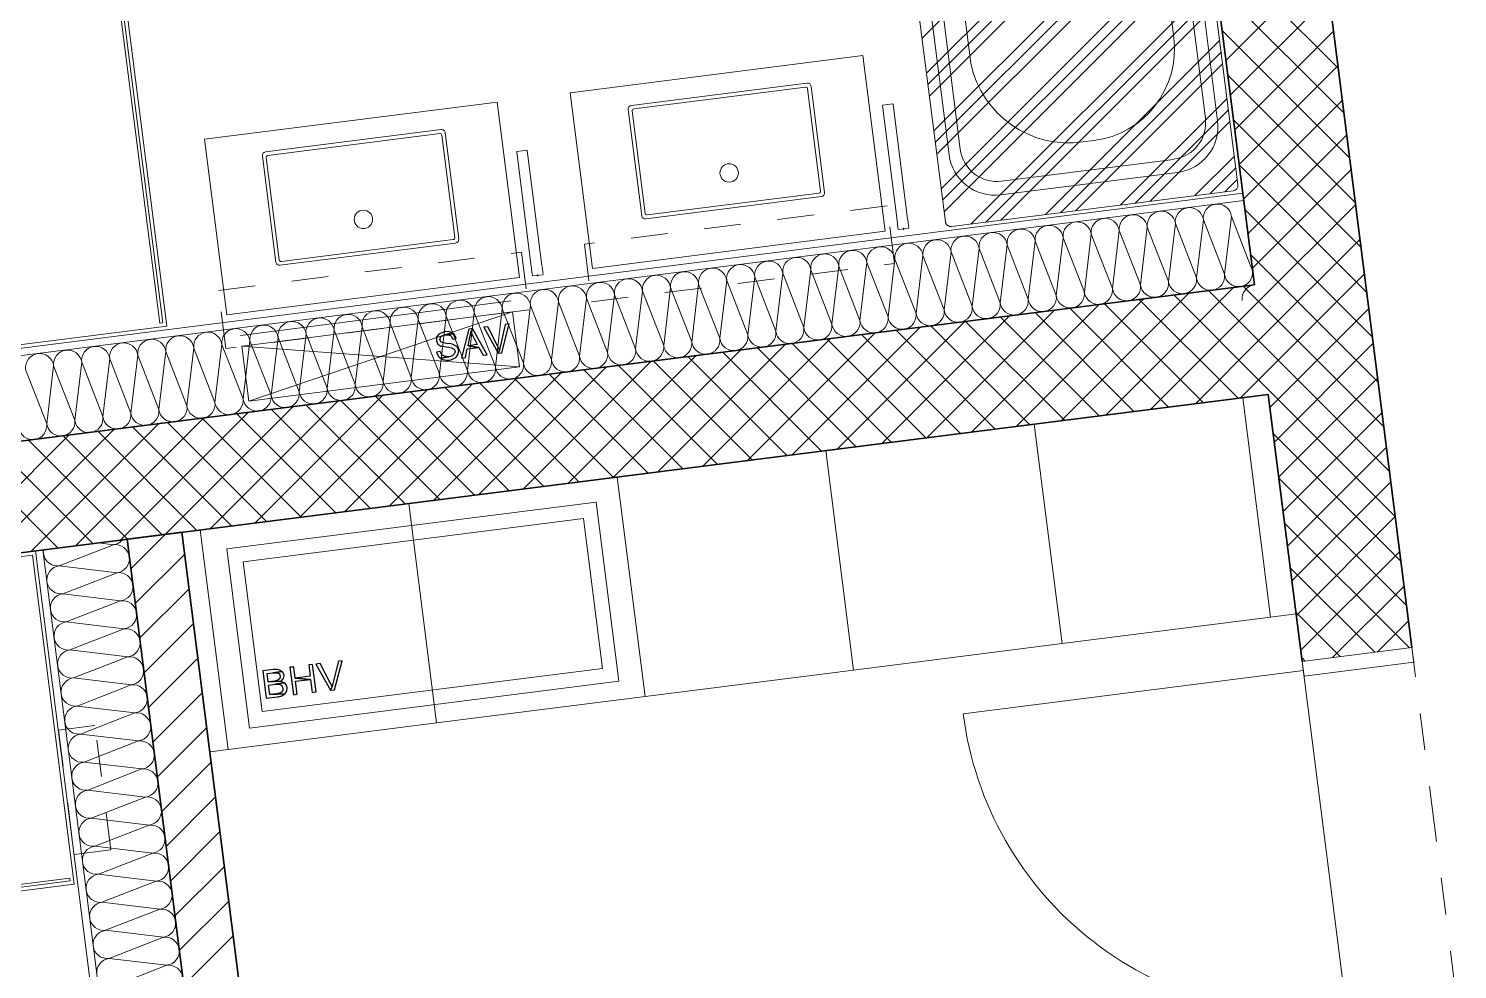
# Model space of a CAD drawing. Header units: metres. Extents: x 2713679.5 to 2713747.3, y 1226017.1 to 1226104.2.
# Drawn here: x 2713731.065 to 2713734.94, y 1226041.399 to 1226043.951 of the extents above; entities that cross this region are included whole.
import ezdxf

# ---------------------------------------------------------------- set-up
doc = ezdxf.new("R2010")
doc.units = ezdxf.units.M
doc.header["$MEASUREMENT"] = 0
doc.linetypes.add('Strich 2', pattern=[0.141111, 0.070556, -0.070556])
doc.linetypes.add('Strichpunkt 3_1_1mm Achsen', pattern=[0.25, 0.15, -0.05, 0, -0.05])
doc.layers.add('haustechnik', color=7, linetype='Continuous', true_color=0x0332dd)
doc.layers.add('texte', color=7, linetype='Continuous', true_color=0x000000)
doc.layers.add('plangrafiken', color=251, linetype='Continuous')
doc.layers.add('waende_stuetzen', color=250, linetype='Continuous')

msp = doc.modelspace()

# ---------------------------------------------------------------- linework, layer by layer
at = {"layer": 'haustechnik', "color": 152, "linetype": 'Continuous', "lineweight": 13, "true_color": 0x0365dd}
for p, q in [((2713731.6399, 1226043.1192), (2713732.374, 1226043.2124)), ((2713731.6437, 1226043.0895), (2713732.3778, 1226043.1826)), ((2713732.3778, 1226043.1826), (2713731.6625, 1226042.9407)), ((2713732.3778, 1226043.1826), (2713732.3966, 1226043.0338)), ((2713731.6437, 1226043.0895), (2713732.3966, 1226043.0338)), ((2713731.6625, 1226042.9407), (2713731.6437, 1226043.0895)), ((2713732.3966, 1226043.0338), (2713731.6625, 1226042.9407))]:
    msp.add_line(p, q, dxfattribs=at)
at = {"layer": 'haustechnik', "color": 1, "linetype": 'Continuous', "lineweight": 13}
for p, q in [((2713732.6045, 1226042.6671), (2713731.6025, 1226042.5399)), ((2713732.6662, 1226042.181), (2713732.6045, 1226042.6671)), ((2713732.5698, 1226042.6224), (2713731.6472, 1226042.5053)), ((2713732.6214, 1226042.2156), (2713732.5698, 1226042.6224)), ((2713731.6025, 1226042.5399), (2713731.6642, 1226042.0538)), ((2713731.6472, 1226042.5053), (2713731.6988, 1226042.0985)), ((2713731.6988, 1226042.0985), (2713732.6214, 1226042.2156)), ((2713731.6642, 1226042.0538), (2713732.6662, 1226042.181))]:
    msp.add_line(p, q, dxfattribs=at)
at = {"layer": 'plangrafiken', "color": 7, "linetype": 'Continuous', "lineweight": 13}
for p, q in [((2713734.1221, 1226045.284), (2713734.3449, 1226043.528)), ((2713733.5513, 1226043.4273), (2713733.3285, 1226045.1826)), ((2713734.1116, 1226045.1044), (2713734.2897, 1226043.701)), ((2713734.2565, 1226043.7083), (2713734.0815, 1226045.0873)), ((2713733.5616, 1226043.6086), (2713733.3835, 1226045.012)), ((2713733.4169, 1226045.0029), (2713733.5919, 1226043.624)), ((2713731.4401, 1226043.1443), (2713731.2135, 1226044.93)), ((2713734.06, 1226044.7999), (2713734.1708, 1226043.9269)), ((2713733.6202, 1226043.857), (2713733.5095, 1226044.73)), ((2713731.309, 1226044.0349), (2713731.421, 1226043.1519)), ((2713731.429, 1226043.1529), (2713731.3169, 1226044.0359)), ((2713732.5342, 1226043.777), (2713733.3278, 1226043.8778)), ((2713733.3278, 1226043.8778), (2713733.3882, 1226043.4016)), ((2713732.6998, 1226043.7426), (2713733.176, 1226043.8031)), ((2713732.706, 1226043.7333), (2713733.1723, 1226043.7925)), ((2713733.1779, 1226043.7882), (2713733.2131, 1226043.5104)), ((2713733.1872, 1226043.7944), (2713733.2237, 1226043.5067)), ((2713731.5421, 1226043.6512), (2713732.3358, 1226043.7519)), ((2713732.3358, 1226043.7519), (2713732.3962, 1226043.2757)), ((2713732.5946, 1226043.3009), (2713732.5342, 1226043.777)), ((2713733.3807, 1226043.7434), (2713733.3816, 1226043.7435)), ((2713733.3816, 1226043.7435), (2713733.4085, 1226043.7469)), ((2713733.4085, 1226043.7469), (2713733.4094, 1226043.747)), ((2713733.4095, 1226043.7461), (2713733.4491, 1226043.4343)), ((2713732.7277, 1226043.4438), (2713732.6912, 1226043.7315)), ((2713732.737, 1226043.45), (2713732.7017, 1226043.7277)), ((2713733.4203, 1226043.4306), (2713733.3808, 1226043.7424)), ((2713731.7078, 1226043.6167), (2713732.184, 1226043.6772)), ((2713731.714, 1226043.6074), (2713732.1803, 1226043.6666)), ((2713732.1951, 1226043.6685), (2713732.2317, 1226043.3808)), ((2713731.6026, 1226043.175), (2713731.5421, 1226043.6512)), ((2713732.1859, 1226043.6623), (2713732.2211, 1226043.3845)), ((2713733.9543, 1226043.6474), (2713733.9245, 1226043.6436)), ((2713731.7356, 1226043.3179), (2713731.6991, 1226043.6056)), ((2713731.7449, 1226043.3241), (2713731.7097, 1226043.6019)), ((2713732.3886, 1226043.6175), (2713732.3895, 1226043.6176)), ((2713732.4283, 1226043.3047), (2713732.3887, 1226043.6165)), ((2713732.3895, 1226043.6176), (2713732.4164, 1226043.621)), ((2713732.4174, 1226043.6211), (2713732.4175, 1226043.6202)), ((2713732.4175, 1226043.6202), (2713732.4571, 1226043.3084)), ((2713733.7037, 1226043.5374), (2713734.1699, 1226043.5965)), ((2713734.1814, 1226043.5612), (2713733.7013, 1226043.5003)), ((2713734.3319, 1226043.5113), (2713733.5681, 1226043.4143)), ((2713733.215, 1226043.4955), (2713732.7389, 1226043.4351)), ((2713733.2088, 1226043.5048), (2713732.7426, 1226043.4456)), ((2713733.4491, 1226043.4343), (2713733.4491, 1226043.434)), ((2713733.4492, 1226043.4332), (2713733.4494, 1226043.4318)), ((2713733.3882, 1226043.4016), (2713732.5946, 1226043.3009)), ((2713733.4204, 1226043.4304), (2713733.4203, 1226043.4306)), ((2713733.4207, 1226043.4281), (2713733.4205, 1226043.4296)), ((2713733.4212, 1226043.4237), (2713733.4207, 1226043.4281)), ((2713733.4228, 1226043.4115), (2713733.4212, 1226043.4237)), ((2713733.4234, 1226043.4065), (2713733.4228, 1226043.4115)), ((2713733.4235, 1226043.4061), (2713733.4234, 1226043.4065)), ((2713733.4513, 1226043.4096), (2713733.4244, 1226043.4062)), ((2713733.4354, 1226043.4076), (2713733.4403, 1226043.4082)), ((2713733.4382, 1226043.4054), (2713733.4375, 1226043.4104)), ((2713733.4494, 1226043.4318), (2713733.4522, 1226043.4102)), ((2713733.4522, 1226043.4102), (2713733.4522, 1226043.4097)), ((2713732.223, 1226043.3696), (2713731.7468, 1226043.3092)), ((2713732.2168, 1226043.3789), (2713731.7505, 1226043.3197)), ((2713732.4283, 1226043.3045), (2713732.4283, 1226043.3047)), ((2713732.4286, 1226043.3022), (2713732.4284, 1226043.3037)), ((2713732.4292, 1226043.2978), (2713732.4286, 1226043.3022)), ((2713732.4307, 1226043.2856), (2713732.4292, 1226043.2978)), ((2713732.4314, 1226043.2806), (2713732.4307, 1226043.2856)), ((2713732.4314, 1226043.2802), (2713732.4314, 1226043.2806)), ((2713732.4592, 1226043.2837), (2713732.4324, 1226043.2803)), ((2713732.4433, 1226043.2817), (2713732.4483, 1226043.2823)), ((2713732.4461, 1226043.2795), (2713732.4455, 1226043.2845)), ((2713732.4571, 1226043.3084), (2713732.4571, 1226043.3081)), ((2713732.4572, 1226043.3073), (2713732.4574, 1226043.3059)), ((2713732.4574, 1226043.3059), (2713732.4601, 1226043.2843)), ((2713732.4601, 1226043.2843), (2713732.4602, 1226043.2838)), ((2713732.3962, 1226043.2757), (2713731.6026, 1226043.175)), ((2713730.5473, 1226043.031), (2713731.4401, 1226043.1443)), ((2713731.421, 1226043.1519), (2713731.429, 1226043.1529)), ((2713734.3578, 1226042.9501), (2713733.7923, 1226042.8783)), ((2713734.4272, 1226042.9589), (2713734.3578, 1226042.9501)), ((2713734.4333, 1226042.3548), (2713734.3578, 1226042.9501)), ((2713734.5028, 1226042.3636), (2713734.4272, 1226042.9589)), ((2713733.7923, 1226042.8783), (2713733.2269, 1226042.8065)), ((2713733.8679, 1226042.2831), (2713733.7923, 1226042.8783)), ((2713733.2269, 1226042.8065), (2713732.6614, 1226042.7348)), ((2713733.2269, 1226042.8065), (2713733.3024, 1226042.2113)), ((2713732.6614, 1226042.7348), (2713732.0959, 1226042.663)), ((2713732.7369, 1226042.1395), (2713732.6614, 1226042.7348)), ((2713732.0959, 1226042.663), (2713731.5305, 1226042.5913)), ((2713732.1715, 1226042.0678), (2713732.0959, 1226042.663)), ((2713731.5305, 1226042.5913), (2713731.4809, 1226042.585)), ((2713731.4809, 1226042.585), (2713731.5564, 1226041.9897)), ((2713731.5305, 1226042.5913), (2713731.606, 1226041.996)), ((2713729.2897, 1226042.2968), (2713731.0754, 1226042.5234)), ((2713731.0754, 1226042.5234), (2713731.1887, 1226041.6306)), ((2713733.8679, 1226042.2831), (2713734.4333, 1226042.3548)), ((2713734.4333, 1226042.3548), (2713734.5028, 1226042.3636)), ((2713733.3024, 1226042.2113), (2713733.8679, 1226042.2831)), ((2713732.7369, 1226042.1395), (2713733.3024, 1226042.2113)), ((2713732.1715, 1226042.0678), (2713732.7369, 1226042.1395)), ((2713731.606, 1226041.996), (2713732.1715, 1226042.0678)), ((2713731.5564, 1226041.9897), (2713731.606, 1226041.996)), ((2713731.1887, 1226041.6306), (2713729.403, 1226041.404)), ((2713731.1765, 1226041.6472), (2713730.2936, 1226041.5351)), ((2713730.2946, 1226041.5272), (2713731.1775, 1226041.6392)), ((2713731.1775, 1226041.6392), (2713731.1765, 1226041.6472))]:
    msp.add_line(p, q, dxfattribs=at)
at = {"layer": 'plangrafiken', "color": 255, "linetype": 'Continuous', "lineweight": 13}
for p, q in [((2713733.4882, 1226043.9248), (2713734.2038, 1226044.6404)), ((2713733.5001, 1226043.8307), (2713734.2157, 1226044.5463)), ((2713733.5041, 1226043.7993), (2713734.2197, 1226044.5149)), ((2713733.5081, 1226043.7679), (2713734.2237, 1226044.4835)), ((2713733.52, 1226043.6738), (2713734.2356, 1226044.3894)), ((2713733.524, 1226043.6424), (2713734.2396, 1226044.358)), ((2713733.528, 1226043.611), (2713734.2436, 1226044.3266)), ((2713733.5399, 1226043.5169), (2713734.2555, 1226044.2325)), ((2713733.5439, 1226043.4855), (2713734.2595, 1226044.2012)), ((2713733.5479, 1226043.4542), (2713734.2635, 1226044.1698)), ((2713733.6208, 1226043.421), (2713734.2754, 1226044.0757)), ((2713733.6613, 1226043.4262), (2713734.2794, 1226044.0443)), ((2713733.7018, 1226043.4313), (2713734.2834, 1226044.0129)), ((2713733.8233, 1226043.4467), (2713734.2953, 1226043.9188)), ((2713733.8638, 1226043.4519), (2713734.2993, 1226043.8874)), ((2713733.9043, 1226043.457), (2713734.3033, 1226043.856)), ((2713734.0257, 1226043.4724), (2713734.3152, 1226043.7619)), ((2713734.0662, 1226043.4775), (2713734.3192, 1226043.7305)), ((2713734.1067, 1226043.4827), (2713734.3232, 1226043.6992)), ((2713734.2282, 1226043.4981), (2713734.3352, 1226043.605)), ((2713734.2687, 1226043.5032), (2713734.3391, 1226043.5737)), ((2713734.3092, 1226043.5084), (2713734.3431, 1226043.5423))]:
    msp.add_line(p, q, dxfattribs=at)
at = {"layer": 'plangrafiken', "color": 7, "linetype": 'Strich 2', "lineweight": 13}
for p, q in [((2713733.3936, 1226043.4708), (2713732.5722, 1226043.3666)), ((2713733.4135, 1226043.3141), (2713733.3936, 1226043.4708)), ((2713732.5722, 1226043.3666), (2713732.592, 1226043.2098)), ((2713731.5801, 1226043.2407), (2713732.4015, 1226043.3449)), ((2713732.4015, 1226043.3449), (2713732.4214, 1226043.1882)), ((2713732.592, 1226043.2098), (2713733.4135, 1226043.3141)), ((2713731.6, 1226043.0839), (2713731.5801, 1226043.2407)), ((2713732.4214, 1226043.1882), (2713731.6, 1226043.0839)), ((2713731.2449, 1226042.0611), (2713731.1457, 1226042.0485)), ((2713731.1457, 1226042.0485), (2713731.1886, 1226041.7112)), ((2713731.2878, 1226041.7238), (2713731.2449, 1226042.0611)), ((2713731.1886, 1226041.7112), (2713731.2878, 1226041.7238))]:
    msp.add_line(p, q, dxfattribs=at)
at = {"layer": 'plangrafiken', "color": 7, "linetype": 'Continuous', "lineweight": 13}
for centre in [(2713732.965, 1226043.5596), (2713731.9729, 1226043.4337)]:
    msp.add_circle(centre, 0.025, dxfattribs=at)
for centre, radius, start, end in [((2713733.9228, 1226043.8954), 0.25, 277.2326, 7.2326), ((2713733.8868, 1226043.9134), 0.2724, 191.9458, 277.972), ((2713733.1729, 1226043.7876), 0.005, 7.2326, 97.2326), ((2713733.1773, 1226043.7931), 0.01, 7.2326, 97.2326), ((2713732.7011, 1226043.7327), 0.01, 97.2326, 187.2326), ((2713732.7067, 1226043.7284), 0.005, 97.2326, 187.2326), ((2713734.1573, 1226043.6958), 0.1, 277.2326, 7.2326), ((2713732.1809, 1226043.6617), 0.005, 7.2326, 97.2326), ((2713732.1852, 1226043.6672), 0.01, 7.2326, 97.2326), ((2713734.1657, 1226043.6852), 0.125, 277.2326, 7.2326), ((2713731.709, 1226043.6068), 0.01, 97.2326, 187.2326), ((2713731.7146, 1226043.6025), 0.005, 97.2326, 187.2326), ((2713733.6856, 1226043.6243), 0.125, 187.2326, 277.2326), ((2713733.6911, 1226043.6366), 0.1, 187.2326, 277.2326), ((2713734.3301, 1226043.5261), 0.015, 277.2326, 7.2326), ((2713733.2082, 1226043.5098), 0.005, 277.2326, 7.2326), ((2713733.2138, 1226043.5054), 0.01, 277.2326, 7.2326), ((2713732.7376, 1226043.445), 0.01, 187.2326, 277.2326), ((2713732.7419, 1226043.4506), 0.005, 187.2326, 277.2326), ((2713733.5662, 1226043.4292), 0.015, 187.2325, 277.2326), ((2713732.2161, 1226043.3839), 0.005, 277.2326, 7.2326), ((2713732.2217, 1226043.3796), 0.01, 277.2326, 7.2326), ((2713731.7456, 1226043.3191), 0.01, 187.2326, 277.2326), ((2713731.7499, 1226043.3247), 0.005, 187.2326, 277.2326)]:
    msp.add_arc(centre, radius, start, end, dxfattribs=at)
at = {"layer": 'texte'}
for points in [[(2713732.1942, 1226043.1288), (2713732.1898, 1226043.1281), (2713732.181, 1226043.1245), (2713732.1788, 1226043.123), (2713732.1722, 1226043.1164), (2713732.1715, 1226043.1142), (2713732.1708, 1226043.1055), (2713732.1708, 1226043.1047), (2713732.1744, 1226043.0967), (2713732.1752, 1226043.0952), (2713732.1832, 1226043.0901), (2713732.1876, 1226043.0894), (2713732.1978, 1226043.0879), (2713732.2037, 1226043.0872), (2713732.2117, 1226043.0857), (2713732.219, 1226043.0821), (2713732.2219, 1226043.0762), (2713732.2205, 1226043.0697), (2713732.2146, 1226043.0645), (2713732.2146, 1226043.0638), (2713732.2051, 1226043.0609), (2713732.181, 1226043.0572), (2713732.189, 1226043.0536), (2713732.1964, 1226043.0521), (2713732.2066, 1226043.0521), (2713732.2124, 1226043.0536), (2713732.2205, 1226043.0572), (2713732.2234, 1226043.0594), (2713732.2292, 1226043.0667), (2713732.23, 1226043.0689), (2713732.2314, 1226043.0784), (2713732.2307, 1226043.0799), (2713732.227, 1226043.0887), (2713732.2248, 1226043.0901), (2713732.2161, 1226043.0945), (2713732.211, 1226043.096), (2713732.1993, 1226043.0974), (2713732.1905, 1226043.0989), (2713732.1839, 1226043.1011), (2713732.1803, 1226043.1069), (2713732.1832, 1226043.1157), (2713732.1861, 1226043.1179), (2713732.1956, 1226043.1208), (2713732.2175, 1226043.1237), (2713732.2095, 1226043.1281), (2713732.2044, 1226043.1296)], [(2713732.2175, 1226043.1237), (2713732.1956, 1226043.1208), (2713732.2007, 1226043.1208), (2713732.2095, 1226043.1186), (2713732.211, 1226043.1172), (2713732.2153, 1226043.1084), (2713732.2248, 1226043.1106), (2713732.2241, 1226043.1135), (2713732.2197, 1226043.1215)], [(2713732.2687, 1226043.1376), (2713732.2585, 1226043.1362), (2713732.2395, 1226043.058), (2713732.2497, 1226043.0594), (2713732.2548, 1226043.0828), (2713732.2862, 1226043.0865), (2713732.257, 1226043.0908), (2713732.2621, 1226043.1142), (2713732.2636, 1226043.1193), (2713732.2643, 1226043.1288)], [(2713732.2687, 1226043.1376), (2713732.2643, 1226043.1288), (2713732.2672, 1226043.1237), (2713732.2716, 1226043.1142), (2713732.2818, 1226043.0945), (2713732.257, 1226043.0908), (2713732.2862, 1226043.0865), (2713732.2979, 1226043.0653), (2713732.3089, 1226043.0667)], [(2713732.3103, 1226043.1427), (2713732.2994, 1226043.1413), (2713732.3381, 1226043.0704), (2713732.3418, 1226043.0792), (2713732.341, 1226043.0821), (2713732.3366, 1226043.0908)], [(2713732.3681, 1226043.15), (2713732.3578, 1226043.1486), (2713732.3447, 1226043.0916), (2713732.344, 1226043.0887), (2713732.3418, 1226043.0792), (2713732.3381, 1226043.0704), (2713732.3483, 1226043.0718)], [(2713732.181, 1226043.0755), (2713732.1715, 1226043.0733), (2713732.173, 1226043.0689), (2713732.1774, 1226043.0609), (2713732.181, 1226043.0572), (2713732.2051, 1226043.0609), (2713732.2029, 1226043.0609), (2713732.1934, 1226043.0623), (2713732.1934, 1226043.0623), (2713732.1854, 1226043.0667), (2713732.1854, 1226043.0667)], [(2713731.9156, 1226042.2363), (2713731.9054, 1226042.2356), (2713731.8908, 1226042.1786), (2713731.89, 1226042.1749), (2713731.8886, 1226042.1654), (2713731.8842, 1226042.1567), (2713731.8944, 1226042.1581)], [(2713731.7293, 1226042.2129), (2713731.7001, 1226042.2093), (2713731.7095, 1226042.1347), (2713731.7395, 1226042.1384), (2713731.7424, 1226042.1391), (2713731.7519, 1226042.1413), (2713731.76, 1226042.1464), (2713731.719, 1226042.145), (2713731.7154, 1226042.1705), (2713731.7337, 1226042.1727), (2713731.7585, 1226042.1764), (2713731.749, 1226042.18), (2713731.7497, 1226042.1808), (2713731.7147, 1226042.1793), (2713731.7117, 1226042.202), (2713731.7271, 1226042.2034), (2713731.7527, 1226042.2078), (2713731.7439, 1226042.2122), (2713731.7402, 1226042.2129)], [(2713731.7527, 1226042.2078), (2713731.7271, 1226042.2034), (2713731.73, 1226042.2042), (2713731.7395, 1226042.2042), (2713731.7454, 1226042.2012), (2713731.7475, 1226042.1947), (2713731.7468, 1226042.1881), (2713731.741, 1226042.1837), (2713731.7315, 1226042.1815), (2713731.7147, 1226042.1793), (2713731.7497, 1226042.1808), (2713731.7563, 1226042.1881), (2713731.7563, 1226042.1881), (2713731.7578, 1226042.1969), (2713731.7578, 1226042.1983), (2713731.7534, 1226042.2064)], [(2713731.7841, 1226042.2195), (2713731.7739, 1226042.2188), (2713731.7834, 1226042.1442), (2713731.7936, 1226042.1457), (2713731.7892, 1226042.1808), (2713731.8294, 1226042.1859), (2713731.7877, 1226042.1895)], [(2713731.8352, 1226042.2261), (2713731.825, 1226042.2254), (2713731.8287, 1226042.1947), (2713731.7877, 1226042.1895), (2713731.8294, 1226042.1859), (2713731.8338, 1226042.1508), (2713731.8447, 1226042.1523)], [(2713731.8557, 1226042.229), (2713731.844, 1226042.2275), (2713731.8842, 1226042.1567), (2713731.8886, 1226042.1654), (2713731.8871, 1226042.1684), (2713731.8827, 1226042.1771)], [(2713731.7585, 1226042.1764), (2713731.7337, 1226042.1727), (2713731.7359, 1226042.1727), (2713731.7454, 1226042.1727), (2713731.7519, 1226042.1698), (2713731.7549, 1226042.1625), (2713731.7541, 1226042.1559), (2713731.7512, 1226042.1515), (2713731.7454, 1226042.1486), (2713731.738, 1226042.1472), (2713731.719, 1226042.145), (2713731.76, 1226042.1464), (2713731.7651, 1226042.1537), (2713731.7651, 1226042.1545), (2713731.7658, 1226042.164), (2713731.7651, 1226042.1669), (2713731.7607, 1226042.1749)]]:
    msp.add_lwpolyline(points, close=True, dxfattribs=at)
at = {"layer": 'waende_stuetzen', "color": 7, "linetype": 'Continuous', "lineweight": 35}
for p, q in [((2713734.8168, 1226042.2724), (2713734.3887, 1226045.6454)), ((2713734.0911, 1226045.6076), (2713734.3895, 1226043.2565)), ((2713734.3895, 1226043.2565), (2713722.1229, 1226041.6998)), ((2713722.1606, 1226041.4022), (2713734.4272, 1226042.9589)), ((2713734.4272, 1226042.9589), (2713734.5191, 1226042.2347)), ((2713731.4809, 1226042.585), (2713731.3321, 1226042.5661)), ((2713731.8586, 1226039.6088), (2713731.4809, 1226042.585)), ((2713731.3321, 1226042.5661), (2713731.7098, 1226039.5899))]:
    msp.add_line(p, q, dxfattribs=at)
at = {"layer": 'waende_stuetzen', "color": 18, "linetype": 'Continuous', "lineweight": 0, "true_color": 0x000000}
for p, q in [((2713734.6175, 1226043.8429), (2713734.2711, 1226044.1893)), ((2713734.3122, 1226043.865), (2713734.5806, 1226044.1333)), ((2713734.6329, 1226043.7214), (2713734.2865, 1226044.0678)), ((2713734.3242, 1226043.7709), (2713734.5925, 1226044.0392)), ((2713734.6483, 1226043.5999), (2713734.3019, 1226043.9463)), ((2713734.3361, 1226043.6767), (2713734.6045, 1226043.9451)), ((2713734.6637, 1226043.4785), (2713734.3173, 1226043.8248)), ((2713734.3481, 1226043.5826), (2713734.6164, 1226043.851)), ((2713734.36, 1226043.4885), (2713734.6284, 1226043.7568)), ((2713734.6791, 1226043.357), (2713734.3328, 1226043.7033)), ((2713734.372, 1226043.3944), (2713734.6403, 1226043.6627)), ((2713734.6945, 1226043.2355), (2713734.3482, 1226043.5818)), ((2713734.3839, 1226043.3003), (2713734.6523, 1226043.5686)), ((2713734.3959, 1226043.2061), (2713734.6642, 1226043.4745)), ((2713734.71, 1226043.114), (2713734.3636, 1226043.4604)), ((2713734.4078, 1226043.112), (2713734.6762, 1226043.3804)), ((2713734.7254, 1226042.9925), (2713734.379, 1226043.3389)), ((2713734.4198, 1226043.0179), (2713734.6881, 1226043.2862)), ((2713733.9866, 1226042.903), (2713734.333, 1226043.2493)), ((2713734.4098, 1226043.0959), (2713734.2651, 1226043.2407)), ((2713734.3944, 1226043.2174), (2713734.3592, 1226043.2526)), ((2713733.6222, 1226042.8567), (2713733.9685, 1226043.2031)), ((2713733.7436, 1226042.8721), (2713734.09, 1226043.2185)), ((2713733.8651, 1226042.8875), (2713734.2115, 1226043.2339)), ((2713734.2511, 1226042.9365), (2713733.9827, 1226043.2049)), ((2713734.3452, 1226042.9485), (2713734.0768, 1226043.2168)), ((2713734.1081, 1226042.9184), (2713734.3959, 1226043.2061)), ((2713734.4253, 1226042.9744), (2713734.1709, 1226043.2288)), ((2713734.7408, 1226042.871), (2713734.3944, 1226043.2174)), ((2713733.3792, 1226042.8259), (2713733.7256, 1226043.1722)), ((2713733.5007, 1226042.8413), (2713733.847, 1226043.1876)), ((2713733.9687, 1226042.9007), (2713733.7003, 1226043.169)), ((2713734.0628, 1226042.9126), (2713733.7945, 1226043.181)), ((2713734.1569, 1226042.9246), (2713733.8886, 1226043.1929)), ((2713734.4317, 1226042.9238), (2713734.7, 1226043.1921)), ((2713733.0147, 1226042.7796), (2713733.3611, 1226043.126)), ((2713733.1362, 1226042.795), (2713733.4826, 1226043.1414)), ((2713733.2577, 1226042.8105), (2713733.6041, 1226043.1568)), ((2713733.6863, 1226042.8648), (2713733.418, 1226043.1332)), ((2713733.7804, 1226042.8768), (2713733.5121, 1226043.1451)), ((2713733.8746, 1226042.8887), (2713733.6062, 1226043.1571)), ((2713732.7718, 1226042.7488), (2713733.1181, 1226043.0951)), ((2713732.8933, 1226042.7642), (2713733.2396, 1226043.1106)), ((2713733.3098, 1226042.8171), (2713733.0415, 1226043.0854)), ((2713733.404, 1226042.829), (2713733.1356, 1226043.0974)), ((2713733.4981, 1226042.841), (2713733.2297, 1226043.1093)), ((2713733.5922, 1226042.8529), (2713733.3239, 1226043.1213)), ((2713734.2296, 1226042.9338), (2713734.4078, 1226043.112)), ((2713734.7562, 1226042.7496), (2713734.4098, 1226043.0959)), ((2713734.4436, 1226042.8296), (2713734.712, 1226043.098)), ((2713732.4073, 1226042.7025), (2713732.7537, 1226043.0489)), ((2713732.5288, 1226042.7179), (2713732.8752, 1226043.0643)), ((2713732.6503, 1226042.7334), (2713732.9967, 1226043.0797)), ((2713733.0275, 1226042.7812), (2713732.7591, 1226043.0496)), ((2713733.1216, 1226042.7932), (2713732.8532, 1226043.0615)), ((2713733.2157, 1226042.8051), (2713732.9474, 1226043.0735)), ((2713732.1644, 1226042.6717), (2713732.5107, 1226043.0181)), ((2713732.2859, 1226042.6871), (2713732.6322, 1226043.0335)), ((2713732.7451, 1226042.7454), (2713732.4768, 1226043.0137)), ((2713732.8392, 1226042.7573), (2713732.5709, 1226043.0257)), ((2713732.9334, 1226042.7693), (2713732.665, 1226043.0376)), ((2713734.3511, 1226042.9492), (2713734.4198, 1226043.0179)), ((2713731.7999, 1226042.6254), (2713732.1463, 1226042.9718)), ((2713731.9214, 1226042.6409), (2713732.2678, 1226042.9872)), ((2713732.0429, 1226042.6563), (2713732.3892, 1226043.0026)), ((2713732.4628, 1226042.7096), (2713732.1944, 1226042.9779)), ((2713732.5569, 1226042.7215), (2713732.2885, 1226042.9899)), ((2713732.651, 1226042.7335), (2713732.3826, 1226043.0018)), ((2713734.7716, 1226042.6281), (2713734.4253, 1226042.9744)), ((2713734.4556, 1226042.7355), (2713734.7239, 1226043.0039)), ((2713731.557, 1226042.5946), (2713731.9033, 1226042.941)), ((2713731.6784, 1226042.61), (2713732.0248, 1226042.9564)), ((2713732.0863, 1226042.6618), (2713731.8179, 1226042.9301)), ((2713732.1804, 1226042.6737), (2713731.912, 1226042.9421)), ((2713732.2745, 1226042.6857), (2713732.0062, 1226042.954)), ((2713732.3686, 1226042.6976), (2713732.1003, 1226042.966)), ((2713731.1925, 1226042.5484), (2713731.5389, 1226042.8947)), ((2713731.314, 1226042.5638), (2713731.6603, 1226042.9101)), ((2713731.4355, 1226042.5792), (2713731.7818, 1226042.9256)), ((2713731.8039, 1226042.626), (2713731.5356, 1226042.8943)), ((2713731.898, 1226042.6379), (2713731.6297, 1226042.9062)), ((2713731.9921, 1226042.6498), (2713731.7238, 1226042.9182)), ((2713734.4675, 1226042.6414), (2713734.7359, 1226042.9098)), ((2713730.9495, 1226042.5175), (2713731.2959, 1226042.8639)), ((2713731.071, 1226042.5329), (2713731.4174, 1226042.8793)), ((2713731.5215, 1226042.5901), (2713731.2532, 1226042.8585)), ((2713731.6157, 1226042.6021), (2713731.3473, 1226042.8704)), ((2713731.7098, 1226042.614), (2713731.4414, 1226042.8824)), ((2713734.787, 1226042.5066), (2713734.4407, 1226042.853)), ((2713730.8281, 1226042.5021), (2713731.1744, 1226042.8485)), ((2713731.2392, 1226042.5543), (2713730.9708, 1226042.8226)), ((2713731.3333, 1226042.5662), (2713731.0649, 1226042.8346)), ((2713731.4274, 1226042.5782), (2713731.1591, 1226042.8465)), ((2713734.4795, 1226042.5473), (2713734.7478, 1226042.8156)), ((2713731.1451, 1226042.5423), (2713730.8767, 1226042.8107)), ((2713734.8025, 1226042.3851), (2713734.4561, 1226042.7315)), ((2713734.4914, 1226042.4532), (2713734.7598, 1226042.7215)), ((2713734.5034, 1226042.359), (2713734.7717, 1226042.6274)), ((2713734.8099, 1226042.2716), (2713734.4715, 1226042.61)), ((2713731.3422, 1226042.486), (2713731.4355, 1226042.5792)), ((2713731.3542, 1226042.3918), (2713731.4884, 1226042.526)), ((2713734.5153, 1226042.2649), (2713734.7837, 1226042.5333)), ((2713734.7158, 1226042.2596), (2713734.4869, 1226042.4885)), ((2713731.3661, 1226042.2977), (2713731.5003, 1226042.4319)), ((2713734.6016, 1226042.2451), (2713734.7956, 1226042.4392)), ((2713734.6217, 1226042.2477), (2713734.5024, 1226042.367)), ((2713731.3781, 1226042.2036), (2713731.5122, 1226042.3378)), ((2713734.7231, 1226042.2606), (2713734.8075, 1226042.345)), ((2713731.39, 1226042.1095), (2713731.5242, 1226042.2436)), ((2713734.5276, 1226042.2357), (2713734.5178, 1226042.2455)), ((2713731.402, 1226042.0154), (2713731.5361, 1226042.1495)), ((2713731.4139, 1226041.9212), (2713731.5481, 1226042.0554)), ((2713731.4258, 1226041.8271), (2713731.56, 1226041.9613)), ((2713731.4378, 1226041.733), (2713731.572, 1226041.8672)), ((2713731.4497, 1226041.6389), (2713731.5839, 1226041.773)), ((2713731.4617, 1226041.5447), (2713731.5959, 1226041.6789)), ((2713731.4736, 1226041.4506), (2713731.6078, 1226041.5848)), ((2713731.4856, 1226041.3565), (2713731.6197, 1226041.4907))]:
    msp.add_line(p, q, dxfattribs=at)
at = {"layer": 'waende_stuetzen', "color": 7, "linetype": 'Continuous', "lineweight": 18}
for p, q in [((2713734.358, 1226043.5045), (2713730.5386, 1226043.0198)), ((2713734.3605, 1226043.4847), (2713730.5411, 1226043)), ((2713734.358, 1226043.5045), (2713734.3605, 1226043.4847)), ((2713730.5701, 1226042.7718), (2713734.3895, 1226043.2565)), ((2713731.0841, 1226042.5346), (2713731.1039, 1226042.5371)), ((2713731.0841, 1226042.5346), (2713731.4617, 1226039.5585)), ((2713731.1039, 1226042.5371), (2713731.4816, 1226039.561))]:
    msp.add_line(p, q, dxfattribs=at)
at = {"layer": 'waende_stuetzen', "color": 7, "linetype": 'Continuous', "lineweight": 13}
for p, q in [((2713734.3605, 1226043.4847), (2713734.3895, 1226043.2565)), ((2713734.3273, 1226043.4418), (2713734.3086, 1226043.2849)), ((2713734.3273, 1226043.4418), (2713734.3846, 1226043.2945)), ((2713734.0231, 1226043.4032), (2713734.0043, 1226043.2462)), ((2713734.0231, 1226043.4032), (2713734.0804, 1226043.2559)), ((2713734.0991, 1226043.4128), (2713734.0804, 1226043.2559)), ((2713734.0991, 1226043.4128), (2713734.1564, 1226043.2656)), ((2713734.1752, 1226043.4225), (2713734.1564, 1226043.2656)), ((2713734.1752, 1226043.4225), (2713734.2325, 1226043.2752)), ((2713734.2512, 1226043.4321), (2713734.2325, 1226043.2752)), ((2713734.2512, 1226043.4321), (2713734.3086, 1226043.2849)), ((2713733.7188, 1226043.3646), (2713733.7001, 1226043.2076)), ((2713733.7188, 1226043.3646), (2713733.7762, 1226043.2173)), ((2713733.7949, 1226043.3742), (2713733.7762, 1226043.2173)), ((2713733.7949, 1226043.3742), (2713733.8522, 1226043.2269)), ((2713733.8709, 1226043.3839), (2713733.8522, 1226043.2269)), ((2713733.8709, 1226043.3839), (2713733.9283, 1226043.2366)), ((2713733.947, 1226043.3935), (2713733.9283, 1226043.2366)), ((2713733.947, 1226043.3935), (2713734.0043, 1226043.2462)), ((2713733.4146, 1226043.326), (2713733.3959, 1226043.169)), ((2713733.4146, 1226043.326), (2713733.4719, 1226043.1787)), ((2713733.4907, 1226043.3356), (2713733.4719, 1226043.1787)), ((2713733.4907, 1226043.3356), (2713733.548, 1226043.1883)), ((2713733.5667, 1226043.3453), (2713733.548, 1226043.1883)), ((2713733.5667, 1226043.3453), (2713733.624, 1226043.198)), ((2713733.6428, 1226043.3549), (2713733.624, 1226043.198)), ((2713733.6428, 1226043.3549), (2713733.7001, 1226043.2076)), ((2713733.1104, 1226043.2874), (2713733.0916, 1226043.1304)), ((2713733.1104, 1226043.2874), (2713733.1677, 1226043.1401)), ((2713733.1864, 1226043.297), (2713733.1677, 1226043.1401)), ((2713733.1864, 1226043.297), (2713733.2438, 1226043.1497)), ((2713733.2625, 1226043.3067), (2713733.2438, 1226043.1497)), ((2713733.2625, 1226043.3067), (2713733.3198, 1226043.1594)), ((2713733.3385, 1226043.3163), (2713733.3198, 1226043.1594)), ((2713733.3385, 1226043.3163), (2713733.3959, 1226043.169)), ((2713734.3846, 1226043.2947), (2713734.3846, 1226043.2945)), ((2713732.8061, 1226043.2488), (2713732.7874, 1226043.0918)), ((2713732.8061, 1226043.2488), (2713732.8635, 1226043.1015)), ((2713732.8822, 1226043.2584), (2713732.8635, 1226043.1015)), ((2713732.8822, 1226043.2584), (2713732.9395, 1226043.1111)), ((2713732.9583, 1226043.2681), (2713732.9395, 1226043.1111)), ((2713732.9583, 1226043.2681), (2713733.0156, 1226043.1208)), ((2713733.0343, 1226043.2777), (2713733.0156, 1226043.1208)), ((2713733.0343, 1226043.2777), (2713733.0916, 1226043.1304)), ((2713732.5019, 1226043.2101), (2713732.4832, 1226043.0532)), ((2713732.5019, 1226043.2101), (2713732.5593, 1226043.0629)), ((2713732.578, 1226043.2198), (2713732.5593, 1226043.0629)), ((2713732.578, 1226043.2198), (2713732.6353, 1226043.0725)), ((2713732.654, 1226043.2294), (2713732.6353, 1226043.0725)), ((2713732.654, 1226043.2294), (2713732.7114, 1226043.0822)), ((2713732.7301, 1226043.2391), (2713732.7114, 1226043.0822)), ((2713732.7301, 1226043.2391), (2713732.7874, 1226043.0918)), ((2713732.1977, 1226043.1715), (2713732.179, 1226043.0146)), ((2713732.1977, 1226043.1715), (2713732.255, 1226043.0242)), ((2713732.2737, 1226043.1812), (2713732.255, 1226043.0242)), ((2713732.2737, 1226043.1812), (2713732.3311, 1226043.0339)), ((2713732.3498, 1226043.1908), (2713732.3311, 1226043.0339)), ((2713732.3498, 1226043.1908), (2713732.4071, 1226043.0436)), ((2713732.4259, 1226043.2005), (2713732.4071, 1226043.0436)), ((2713732.4259, 1226043.2005), (2713732.4832, 1226043.0532)), ((2713731.8174, 1226043.1233), (2713731.7987, 1226042.9663)), ((2713731.8174, 1226043.1233), (2713731.8747, 1226042.976)), ((2713731.8935, 1226043.1329), (2713731.8747, 1226042.976)), ((2713731.8935, 1226043.1329), (2713731.9508, 1226042.9856)), ((2713731.9695, 1226043.1426), (2713731.9508, 1226042.9856)), ((2713731.9695, 1226043.1426), (2713732.0269, 1226042.9953)), ((2713732.0456, 1226043.1522), (2713732.0269, 1226042.9953)), ((2713732.0456, 1226043.1522), (2713732.1029, 1226043.0049)), ((2713732.1216, 1226043.1619), (2713732.1029, 1226043.0049)), ((2713732.1216, 1226043.1619), (2713732.179, 1226043.0146)), ((2713731.5132, 1226043.0847), (2713731.4945, 1226042.9277)), ((2713731.5132, 1226043.0847), (2713731.5705, 1226042.9374)), ((2713731.5892, 1226043.0943), (2713731.5705, 1226042.9374)), ((2713731.5892, 1226043.0943), (2713731.6466, 1226042.947)), ((2713731.6653, 1226043.104), (2713731.6466, 1226042.947)), ((2713731.6653, 1226043.104), (2713731.7226, 1226042.9567)), ((2713731.7414, 1226043.1136), (2713731.7226, 1226042.9567)), ((2713731.7414, 1226043.1136), (2713731.7987, 1226042.9663)), ((2713731.209, 1226043.0461), (2713731.1902, 1226042.8891)), ((2713731.209, 1226043.0461), (2713731.2663, 1226042.8988)), ((2713731.285, 1226043.0557), (2713731.2663, 1226042.8988)), ((2713731.285, 1226043.0557), (2713731.3423, 1226042.9084)), ((2713731.3611, 1226043.0654), (2713731.3423, 1226042.9084)), ((2713731.3611, 1226043.0654), (2713731.4184, 1226042.9181)), ((2713731.4371, 1226043.075), (2713731.4184, 1226042.9181)), ((2713731.4371, 1226043.075), (2713731.4945, 1226042.9277)), ((2713731.0568, 1226043.0268), (2713731.1142, 1226042.8795)), ((2713731.1329, 1226043.0364), (2713731.1142, 1226042.8795)), ((2713731.1329, 1226043.0364), (2713731.1902, 1226042.8891)), ((2713731.1039, 1226042.5371), (2713731.3321, 1226042.5661)), ((2713731.148, 1226042.4941), (2713731.2953, 1226042.5514)), ((2713731.2547, 1226042.5563), (2713731.2953, 1226042.5514)), ((2713731.148, 1226042.4941), (2713731.3049, 1226042.4754)), ((2713731.1576, 1226042.418), (2713731.3049, 1226042.4754)), ((2713731.1576, 1226042.418), (2713731.3146, 1226042.3993)), ((2713731.1673, 1226042.342), (2713731.3146, 1226042.3993)), ((2713731.1673, 1226042.342), (2713731.3242, 1226042.3233)), ((2713731.177, 1226042.2659), (2713731.3242, 1226042.3233)), ((2713734.8168, 1226042.2724), (2713734.5191, 1226042.2347)), ((2713734.8218, 1226042.2328), (2713734.8168, 1226042.2724)), ((2713731.177, 1226042.2659), (2713731.3339, 1226042.2472)), ((2713731.1866, 1226042.1899), (2713731.3339, 1226042.2472)), ((2713734.6425, 1226041.2625), (2713734.5191, 1226042.2347)), ((2713734.5191, 1226042.2347), (2713734.5242, 1226042.195)), ((2713734.5242, 1226042.195), (2713734.8218, 1226042.2328)), ((2713734.5223, 1226042.2099), (2713733.5997, 1226042.0928)), ((2713731.1866, 1226042.1899), (2713731.3435, 1226042.1711)), ((2713731.1963, 1226042.1138), (2713731.3435, 1226042.1711)), ((2713731.1963, 1226042.1138), (2713731.3532, 1226042.0951)), ((2713731.2059, 1226042.0378), (2713731.3532, 1226042.0951)), ((2713731.2059, 1226042.0378), (2713731.3628, 1226042.019)), ((2713731.2156, 1226041.9617), (2713731.3628, 1226042.019)), ((2713731.2156, 1226041.9617), (2713731.3725, 1226041.943)), ((2713731.2252, 1226041.8856), (2713731.3725, 1226041.943)), ((2713731.2252, 1226041.8856), (2713731.3822, 1226041.8669)), ((2713731.2349, 1226041.8096), (2713731.3822, 1226041.8669)), ((2713731.2349, 1226041.8096), (2713731.3918, 1226041.7909)), ((2713731.2445, 1226041.7335), (2713731.3918, 1226041.7909)), ((2713731.2445, 1226041.7335), (2713731.4015, 1226041.7148)), ((2713731.2542, 1226041.6575), (2713731.4015, 1226041.7148)), ((2713731.2542, 1226041.6575), (2713731.4111, 1226041.6387)), ((2713731.2638, 1226041.5814), (2713731.4111, 1226041.6387)), ((2713731.2638, 1226041.5814), (2713731.4208, 1226041.5627)), ((2713731.2735, 1226041.5054), (2713731.4208, 1226041.5627)), ((2713731.2735, 1226041.5054), (2713731.4304, 1226041.4866)), ((2713731.2831, 1226041.4293), (2713731.4304, 1226041.4866)), ((2713731.2831, 1226041.4293), (2713731.4401, 1226041.4106)), ((2713731.2928, 1226041.3532), (2713731.4401, 1226041.4106))]:
    msp.add_line(p, q, dxfattribs=at)
at = {"layer": 'waende_stuetzen', "color": 7, "linetype": 'Strichpunkt 3_1_1mm Achsen', "lineweight": 13}
msp.add_line((2713734.9401, 1226041.3002), (2713734.8168, 1226042.2724), dxfattribs=at)
at = {"layer": 'waende_stuetzen', "color": 7, "linetype": 'Continuous', "lineweight": 13}
for centre, radius, start, end in [((2713734.2892, 1226043.437), 0.0383, 97.2326, 187.2326), ((2713734.2892, 1226043.437), 0.0383, 7.2326, 97.2326), ((2713734.3653, 1226043.4466), 0.0383, 97.178, 97.2326), ((2713733.985, 1226043.3984), 0.0383, 97.2326, 187.2326), ((2713733.985, 1226043.3984), 0.0383, 7.2326, 97.2326), ((2713734.0611, 1226043.408), 0.0383, 97.2326, 187.2326), ((2713734.0611, 1226043.408), 0.0383, 7.2326, 97.2326), ((2713734.1371, 1226043.4177), 0.0383, 97.2326, 187.2326), ((2713734.1371, 1226043.4177), 0.0383, 7.2326, 97.2326), ((2713734.2132, 1226043.4273), 0.0383, 97.2326, 187.2326), ((2713734.2132, 1226043.4273), 0.0383, 7.2326, 97.2326), ((2713733.6808, 1226043.3598), 0.0383, 97.2326, 187.2326), ((2713733.6808, 1226043.3598), 0.0383, 7.2326, 97.2326), ((2713733.7569, 1226043.3694), 0.0383, 97.2326, 187.2326), ((2713733.7569, 1226043.3694), 0.0383, 7.2326, 97.2326), ((2713733.8329, 1226043.3791), 0.0383, 97.2326, 187.2326), ((2713733.8329, 1226043.3791), 0.0383, 7.2326, 97.2326), ((2713733.909, 1226043.3887), 0.0383, 97.2326, 187.2326), ((2713733.909, 1226043.3887), 0.0383, 7.2326, 97.2326), ((2713733.3766, 1226043.3211), 0.0383, 97.2326, 187.2326), ((2713733.3766, 1226043.3211), 0.0383, 7.2326, 97.2326), ((2713733.4526, 1226043.3308), 0.0383, 97.2326, 187.2326), ((2713733.4526, 1226043.3308), 0.0383, 7.2326, 97.2326), ((2713733.5287, 1226043.3404), 0.0383, 97.2326, 187.2326), ((2713733.5287, 1226043.3404), 0.0383, 7.2326, 97.2326), ((2713733.6047, 1226043.3501), 0.0383, 97.2326, 187.2326), ((2713733.6047, 1226043.3501), 0.0383, 7.2326, 97.2326), ((2713733.0723, 1226043.2825), 0.0383, 97.2326, 187.2326), ((2713733.0723, 1226043.2825), 0.0383, 7.2326, 97.2326), ((2713733.1484, 1226043.2922), 0.0383, 97.2326, 187.2326), ((2713733.1484, 1226043.2922), 0.0383, 7.2326, 97.2326), ((2713733.2245, 1226043.3018), 0.0383, 97.2326, 187.2326), ((2713733.2245, 1226043.3018), 0.0383, 7.2326, 97.2326), ((2713733.3005, 1226043.3115), 0.0383, 97.2326, 187.2326), ((2713733.3005, 1226043.3115), 0.0383, 7.2326, 97.2326), ((2713732.7681, 1226043.2439), 0.0383, 97.2326, 187.2326), ((2713732.7681, 1226043.2439), 0.0383, 7.2326, 97.2326), ((2713732.8442, 1226043.2536), 0.0383, 97.2326, 187.2326), ((2713732.8442, 1226043.2536), 0.0383, 7.2326, 97.2326), ((2713732.9202, 1226043.2632), 0.0383, 97.2326, 187.2326), ((2713732.9202, 1226043.2632), 0.0383, 7.2326, 97.2326), ((2713732.9963, 1226043.2729), 0.0383, 97.2326, 187.2326), ((2713732.9963, 1226043.2729), 0.0383, 7.2326, 97.2326), ((2713734.2705, 1226043.28), 0.0383, 277.2326, 7.2326), ((2713734.3466, 1226043.2897), 0.0383, 187.2326, 277.2326), ((2713734.3466, 1226043.2897), 0.0383, 277.2326, 7.2326), ((2713732.4639, 1226043.2053), 0.0383, 97.2326, 187.2326), ((2713732.4639, 1226043.2053), 0.0383, 7.2326, 97.2326), ((2713732.5399, 1226043.215), 0.0383, 97.2326, 187.2326), ((2713732.5399, 1226043.215), 0.0383, 7.2326, 97.2326), ((2713732.616, 1226043.2246), 0.0383, 97.2326, 187.2326), ((2713732.616, 1226043.2246), 0.0383, 7.2326, 97.2326), ((2713732.6921, 1226043.2343), 0.0383, 97.2326, 187.2326), ((2713732.6921, 1226043.2343), 0.0383, 7.2326, 97.2326), ((2713733.9663, 1226043.2414), 0.0383, 277.2326, 7.2326), ((2713734.0424, 1226043.2511), 0.0383, 187.2326, 277.2326), ((2713734.0424, 1226043.2511), 0.0383, 277.2326, 7.2326), ((2713734.1184, 1226043.2607), 0.0383, 187.2326, 277.2326), ((2713734.1184, 1226043.2607), 0.0383, 277.2326, 7.2326), ((2713734.1945, 1226043.2704), 0.0383, 187.2326, 277.2326), ((2713734.1945, 1226043.2704), 0.0383, 277.2326, 7.2326), ((2713734.2705, 1226043.28), 0.0383, 187.2326, 277.2326), ((2713734.3943, 1226043.2185), 0.0383, 97.2326, 187.2326), ((2713734.3943, 1226043.2185), 0.0383, 97.178, 97.2326), ((2713732.1597, 1226043.1667), 0.0383, 97.2326, 187.2326), ((2713732.1597, 1226043.1667), 0.0383, 7.2326, 97.2326), ((2713732.2357, 1226043.1764), 0.0383, 97.2326, 187.2326), ((2713732.2357, 1226043.1764), 0.0383, 7.2326, 97.2326), ((2713732.3118, 1226043.186), 0.0383, 97.2326, 187.2326), ((2713732.3118, 1226043.186), 0.0383, 7.2326, 97.2326), ((2713732.3878, 1226043.1957), 0.0383, 97.2326, 187.2326), ((2713732.3878, 1226043.1957), 0.0383, 7.2326, 97.2326), ((2713733.6621, 1226043.2028), 0.0383, 277.2326, 7.2326), ((2713733.7381, 1226043.2125), 0.0383, 187.2326, 277.2326), ((2713733.7381, 1226043.2125), 0.0383, 277.2326, 7.2326), ((2713733.8142, 1226043.2221), 0.0383, 187.2326, 277.2326), ((2713733.8142, 1226043.2221), 0.0383, 277.2326, 7.2326), ((2713733.8902, 1226043.2318), 0.0383, 187.2326, 277.2326), ((2713733.8902, 1226043.2318), 0.0383, 277.2326, 7.2326), ((2713733.9663, 1226043.2414), 0.0383, 187.2326, 277.2326), ((2713731.8554, 1226043.1281), 0.0383, 97.2326, 187.2326), ((2713731.8554, 1226043.1281), 0.0383, 7.2326, 97.2326), ((2713731.9315, 1226043.1378), 0.0383, 97.2326, 187.2326), ((2713731.9315, 1226043.1378), 0.0383, 7.2326, 97.2326), ((2713732.0076, 1226043.1474), 0.0383, 97.2326, 187.2326), ((2713732.0076, 1226043.1474), 0.0383, 7.2326, 97.2326), ((2713732.0836, 1226043.1571), 0.0383, 97.2326, 187.2326), ((2713732.0836, 1226043.1571), 0.0383, 7.2326, 97.2326), ((2713733.3578, 1226043.1642), 0.0383, 277.2326, 7.2326), ((2713733.4339, 1226043.1739), 0.0383, 187.2326, 277.2326), ((2713733.4339, 1226043.1739), 0.0383, 277.2326, 7.2326), ((2713733.51, 1226043.1835), 0.0383, 187.2326, 277.2326), ((2713733.51, 1226043.1835), 0.0383, 277.2326, 7.2326), ((2713733.586, 1226043.1932), 0.0383, 187.2326, 277.2326), ((2713733.586, 1226043.1932), 0.0383, 277.2326, 7.2326), ((2713733.6621, 1226043.2028), 0.0383, 187.2326, 277.2326), ((2713731.5512, 1226043.0895), 0.0383, 97.2326, 187.2326), ((2713731.5512, 1226043.0895), 0.0383, 7.2326, 97.2326), ((2713731.6273, 1226043.0991), 0.0383, 97.2326, 187.2326), ((2713731.6273, 1226043.0991), 0.0383, 7.2326, 97.2326), ((2713731.7033, 1226043.1088), 0.0383, 97.2326, 187.2326), ((2713731.7033, 1226043.1088), 0.0383, 7.2326, 97.2326), ((2713731.7794, 1226043.1184), 0.0383, 97.2326, 187.2326), ((2713731.7794, 1226043.1184), 0.0383, 7.2326, 97.2326), ((2713733.0536, 1226043.1256), 0.0383, 277.2326, 7.2326), ((2713733.1297, 1226043.1352), 0.0383, 187.2326, 277.2326), ((2713733.1297, 1226043.1352), 0.0383, 277.2326, 7.2326), ((2713733.2057, 1226043.1449), 0.0383, 187.2326, 277.2326), ((2713733.2057, 1226043.1449), 0.0383, 277.2326, 7.2326), ((2713733.2818, 1226043.1546), 0.0383, 187.2326, 277.2326), ((2713733.2818, 1226043.1546), 0.0383, 277.2326, 7.2326), ((2713733.3578, 1226043.1642), 0.0383, 187.2326, 277.2326), ((2713731.247, 1226043.0509), 0.0383, 97.2326, 187.2326), ((2713731.247, 1226043.0509), 0.0383, 7.2326, 97.2326), ((2713731.323, 1226043.0605), 0.0383, 97.2326, 187.2326), ((2713731.323, 1226043.0605), 0.0383, 7.2326, 97.2326), ((2713731.3991, 1226043.0702), 0.0383, 97.2326, 187.2326), ((2713731.3991, 1226043.0702), 0.0383, 7.2326, 97.2326), ((2713731.4752, 1226043.0798), 0.0383, 97.2326, 187.2326), ((2713731.4752, 1226043.0798), 0.0383, 7.2326, 97.2326), ((2713732.7494, 1226043.087), 0.0383, 277.2326, 7.2326), ((2713732.8254, 1226043.0966), 0.0383, 187.2326, 277.2326), ((2713732.8254, 1226043.0966), 0.0383, 277.2326, 7.2326), ((2713732.9015, 1226043.1063), 0.0383, 187.2326, 277.2326), ((2713732.9015, 1226043.1063), 0.0383, 277.2326, 7.2326), ((2713732.9776, 1226043.1159), 0.0383, 187.2326, 277.2326), ((2713732.9776, 1226043.1159), 0.0383, 277.2326, 7.2326), ((2713733.0536, 1226043.1256), 0.0383, 187.2326, 277.2326), ((2713731.0949, 1226043.0316), 0.0383, 97.2326, 187.2326), ((2713731.0949, 1226043.0316), 0.0383, 7.2326, 97.2326), ((2713731.1709, 1226043.0412), 0.0383, 97.2326, 187.2326), ((2713731.1709, 1226043.0412), 0.0383, 7.2326, 97.2326), ((2713732.4452, 1226043.0484), 0.0383, 277.2326, 7.2326), ((2713732.5212, 1226043.058), 0.0383, 187.2326, 277.2326), ((2713732.5212, 1226043.058), 0.0383, 277.2326, 7.2326), ((2713732.5973, 1226043.0677), 0.0383, 187.2326, 277.2326), ((2713732.5973, 1226043.0677), 0.0383, 277.2326, 7.2326), ((2713732.6733, 1226043.0773), 0.0383, 187.2326, 277.2326), ((2713732.6733, 1226043.0773), 0.0383, 277.2326, 7.2326), ((2713732.7494, 1226043.087), 0.0383, 187.2326, 277.2326), ((2713732.1409, 1226043.0098), 0.0383, 277.2326, 7.2326), ((2713732.217, 1226043.0194), 0.0383, 187.2326, 277.2326), ((2713732.217, 1226043.0194), 0.0383, 277.2326, 7.2326), ((2713732.2931, 1226043.0291), 0.0383, 187.2326, 277.2326), ((2713732.2931, 1226043.0291), 0.0383, 277.2326, 7.2326), ((2713732.3691, 1226043.0387), 0.0383, 187.2326, 277.2326), ((2713732.3691, 1226043.0387), 0.0383, 277.2326, 7.2326), ((2713732.4452, 1226043.0484), 0.0383, 187.2326, 277.2326), ((2713731.8367, 1226042.9712), 0.0383, 277.2326, 7.2326), ((2713731.9128, 1226042.9808), 0.0383, 187.2326, 277.2326), ((2713731.9128, 1226042.9808), 0.0383, 277.2326, 7.2326), ((2713731.9888, 1226042.9905), 0.0383, 187.2326, 277.2326), ((2713731.9888, 1226042.9905), 0.0383, 277.2326, 7.2326), ((2713732.0649, 1226043.0001), 0.0383, 187.2326, 277.2326), ((2713732.0649, 1226043.0001), 0.0383, 277.2326, 7.2326), ((2713732.1409, 1226043.0098), 0.0383, 187.2326, 277.2326), ((2713731.5325, 1226042.9326), 0.0383, 277.2326, 7.2326), ((2713731.6085, 1226042.9422), 0.0383, 187.2326, 277.2326), ((2713731.6085, 1226042.9422), 0.0383, 277.2326, 7.2326), ((2713731.6846, 1226042.9519), 0.0383, 187.2326, 277.2326), ((2713731.6846, 1226042.9519), 0.0383, 277.2326, 7.2326), ((2713731.7607, 1226042.9615), 0.0383, 187.2326, 277.2326), ((2713731.7607, 1226042.9615), 0.0383, 277.2326, 7.2326), ((2713731.8367, 1226042.9712), 0.0383, 187.2326, 277.2326), ((2713731.2283, 1226042.8939), 0.0383, 277.2326, 7.2326), ((2713731.3043, 1226042.9036), 0.0383, 187.2326, 277.2326), ((2713731.3043, 1226042.9036), 0.0383, 277.2326, 7.2326), ((2713731.3804, 1226042.9132), 0.0383, 187.2326, 277.2326), ((2713731.3804, 1226042.9132), 0.0383, 277.2326, 7.2326), ((2713731.4564, 1226042.9229), 0.0383, 187.2326, 277.2326), ((2713731.4564, 1226042.9229), 0.0383, 277.2326, 7.2326), ((2713731.5325, 1226042.9326), 0.0383, 187.2326, 277.2326), ((2713731.0761, 1226042.8746), 0.0383, 187.2326, 277.2326), ((2713731.0761, 1226042.8746), 0.0383, 277.2326, 7.2326), ((2713731.1522, 1226042.8843), 0.0383, 187.2326, 277.2326), ((2713731.1522, 1226042.8843), 0.0383, 277.2326, 7.2326), ((2713731.2283, 1226042.8939), 0.0383, 187.2326, 277.2326), ((2713731.2905, 1226042.5895), 0.0383, 277.2326, 319.3552), ((2713731.3001, 1226042.5134), 0.0383, 7.2326, 97.2326), ((2713731.1432, 1226042.5321), 0.0383, 172.264, 187.2326), ((2713731.1432, 1226042.5321), 0.0383, 187.2326, 277.2326), ((2713731.3001, 1226042.5134), 0.0383, 277.2326, 7.2326), ((2713731.1528, 1226042.4561), 0.0383, 97.2326, 187.2326), ((2713731.3098, 1226042.4373), 0.0383, 7.2326, 97.2326), ((2713731.1528, 1226042.4561), 0.0383, 187.2326, 277.2326), ((2713731.3098, 1226042.4373), 0.0383, 277.2326, 7.2326), ((2713731.1625, 1226042.38), 0.0383, 97.2326, 187.2326), ((2713731.3194, 1226042.3613), 0.0383, 7.2326, 97.2326), ((2713731.1625, 1226042.38), 0.0383, 187.2326, 277.2326), ((2713731.3194, 1226042.3613), 0.0383, 277.2326, 7.2326), ((2713731.1721, 1226042.3039), 0.0383, 97.2326, 187.2326), ((2713731.3291, 1226042.2852), 0.0383, 7.2326, 97.2326), ((2713731.1721, 1226042.3039), 0.0383, 187.2326, 277.2326), ((2713731.3291, 1226042.2852), 0.0383, 277.2326, 7.2326), ((2713731.1818, 1226042.2279), 0.0383, 97.2326, 187.2326), ((2713731.3387, 1226042.2092), 0.0383, 7.2326, 97.2326), ((2713731.1818, 1226042.2279), 0.0383, 187.2326, 277.2326), ((2713731.3387, 1226042.2092), 0.0383, 277.2326, 7.2326), ((2713731.1914, 1226042.1518), 0.0383, 97.2326, 187.2326), ((2713731.3484, 1226042.1331), 0.0383, 7.2326, 97.2326), ((2713731.1914, 1226042.1518), 0.0383, 187.2326, 277.2326), ((2713731.3484, 1226042.1331), 0.0383, 277.2326, 7.2326), ((2713731.2011, 1226042.0758), 0.0383, 97.2326, 187.2326), ((2713731.358, 1226042.0571), 0.0383, 7.2326, 97.2326), ((2713734.5223, 1226042.2099), 0.93, 187.2326, 277.2326), ((2713731.2011, 1226042.0758), 0.0383, 187.2326, 277.2326), ((2713731.358, 1226042.0571), 0.0383, 277.2326, 7.2326), ((2713731.2107, 1226041.9997), 0.0383, 97.2326, 187.2326), ((2713731.3677, 1226041.981), 0.0383, 7.2326, 97.2326), ((2713731.2107, 1226041.9997), 0.0383, 187.2326, 277.2326), ((2713731.2204, 1226041.9237), 0.0383, 97.2326, 187.2326), ((2713731.3677, 1226041.981), 0.0383, 277.2326, 7.2326), ((2713731.3773, 1226041.9049), 0.0383, 7.2326, 97.2326), ((2713731.2204, 1226041.9237), 0.0383, 187.2326, 277.2326), ((2713731.23, 1226041.8476), 0.0383, 97.2326, 187.2326), ((2713731.3773, 1226041.9049), 0.0383, 277.2326, 7.2326), ((2713731.387, 1226041.8289), 0.0383, 7.2326, 97.2326), ((2713731.23, 1226041.8476), 0.0383, 187.2326, 277.2326), ((2713731.2397, 1226041.7716), 0.0383, 97.2326, 187.2326), ((2713731.387, 1226041.8289), 0.0383, 277.2326, 7.2326), ((2713731.3966, 1226041.7528), 0.0383, 7.2326, 97.2326), ((2713731.2397, 1226041.7716), 0.0383, 187.2326, 277.2326), ((2713731.2493, 1226041.6955), 0.0383, 97.2326, 187.2326), ((2713731.3966, 1226041.7528), 0.0383, 277.2326, 7.2326), ((2713731.2493, 1226041.6955), 0.0383, 187.2326, 277.2326), ((2713731.4063, 1226041.6768), 0.0383, 7.2326, 97.2326), ((2713731.259, 1226041.6194), 0.0383, 97.2326, 187.2326), ((2713731.4063, 1226041.6768), 0.0383, 277.2326, 7.2326), ((2713731.259, 1226041.6194), 0.0383, 187.2326, 277.2326), ((2713731.4159, 1226041.6007), 0.0383, 7.2326, 97.2326), ((2713731.2686, 1226041.5434), 0.0383, 97.2326, 187.2326), ((2713731.4159, 1226041.6007), 0.0383, 277.2326, 7.2326), ((2713731.2686, 1226041.5434), 0.0383, 187.2326, 277.2326), ((2713731.4256, 1226041.5247), 0.0383, 7.2326, 97.2326), ((2713731.2783, 1226041.4673), 0.0383, 97.2326, 187.2326), ((2713731.4256, 1226041.5247), 0.0383, 277.2326, 7.2326), ((2713731.2783, 1226041.4673), 0.0383, 187.2326, 277.2326), ((2713731.4352, 1226041.4486), 0.0383, 7.2326, 97.2326), ((2713731.288, 1226041.3913), 0.0383, 97.2326, 187.2326), ((2713731.4352, 1226041.4486), 0.0383, 277.2326, 7.2326), ((2713731.4449, 1226041.3725), 0.0383, 7.2326, 97.2326)]:
    msp.add_arc(centre, radius, start, end, dxfattribs=at)

doc.saveas('drawing.dxf')
